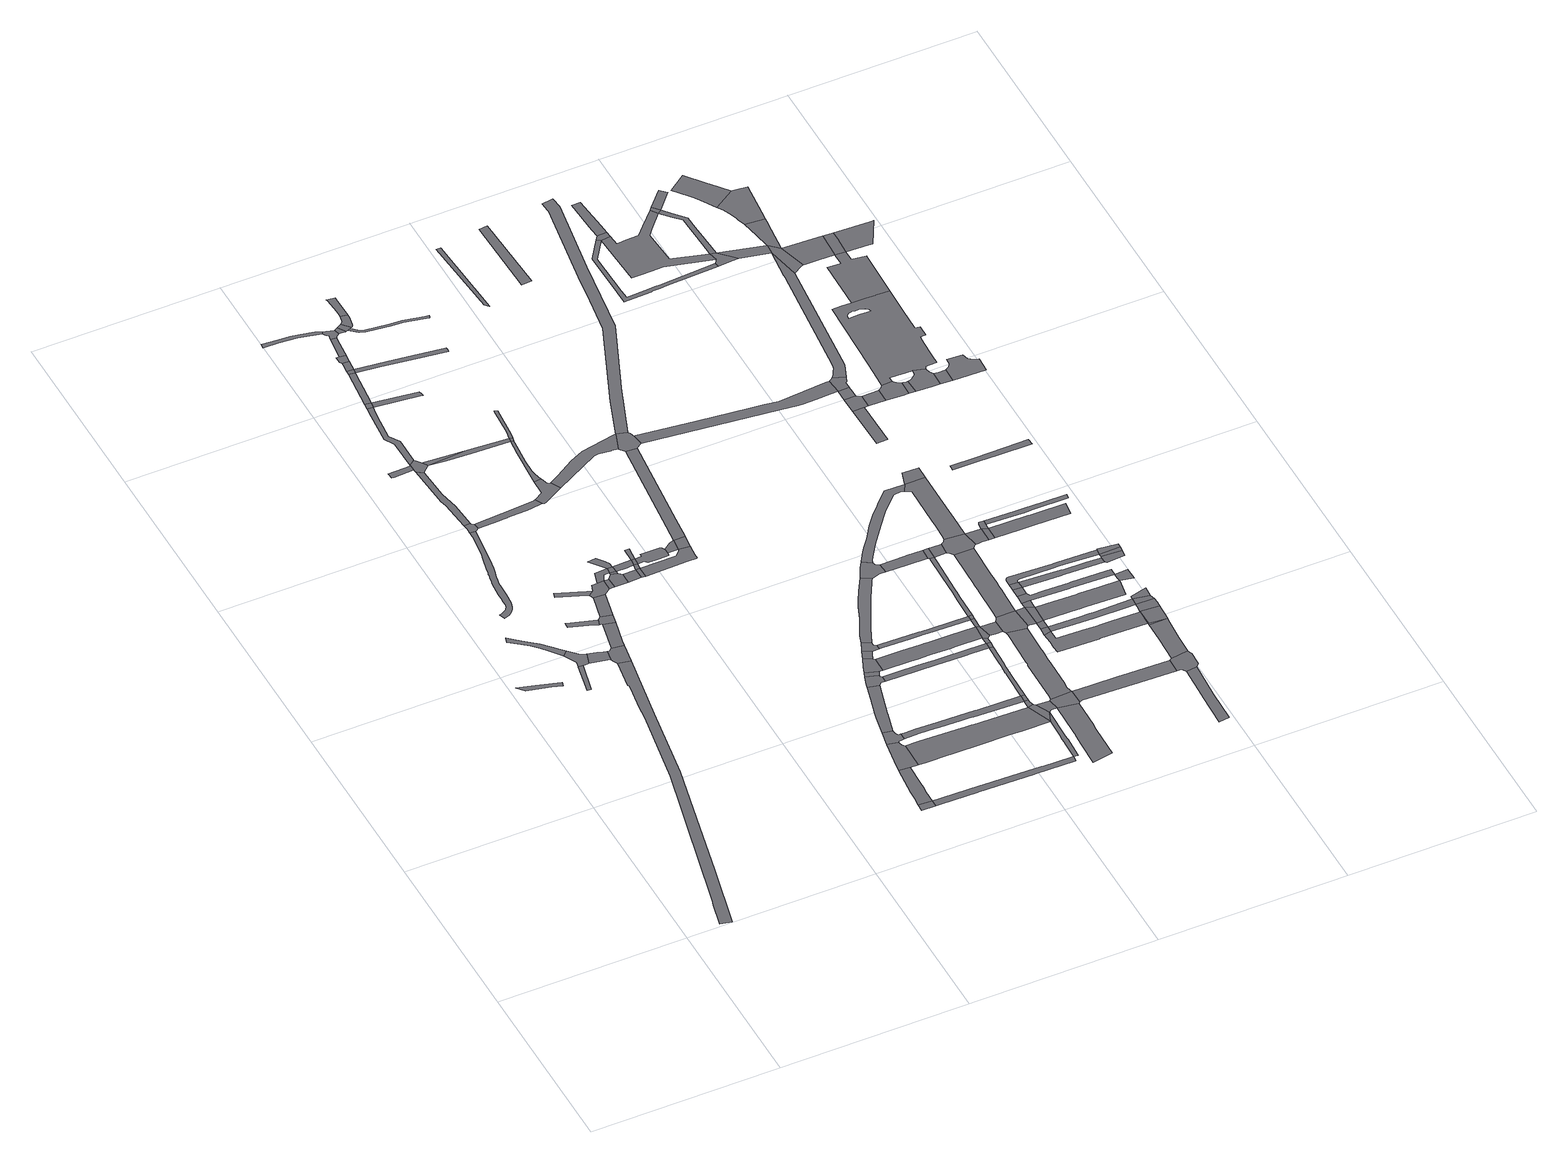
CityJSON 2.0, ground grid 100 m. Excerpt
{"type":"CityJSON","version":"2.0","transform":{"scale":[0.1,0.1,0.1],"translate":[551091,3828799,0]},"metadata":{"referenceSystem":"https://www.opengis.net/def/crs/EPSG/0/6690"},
"CityObjects":{
"road1":{"type":"Road","attributes":{"RoadStructureAttribute.sectionType":"1"},"geometry":[{"type":"MultiSurface","lod":"1","boundaries":[[[0,1,2,3,4,5,6,7,8,9,10,11,12,13,14,15,16,17,18,19,20]]]}]},
"road2":{"type":"Road","attributes":{"RoadStructureAttribute.sectionType":"1"},"geometry":[{"type":"MultiSurface","lod":"1","boundaries":[[[21,22,23,24,25,26,27]]]}]},
"road3":{"type":"Road","attributes":{"RoadStructureAttribute.sectionType":"1"},"geometry":[{"type":"MultiSurface","lod":"1","boundaries":[[[28,29,30,31,32,33,34,35,36,37,38,39,40,41,42,43]]]}]},
"road4":{"type":"Road","geometry":[{"type":"MultiSurface","lod":"1","boundaries":[[[44,45,46,47,48,49,50]]]}]},
"road5":{"type":"Road","geometry":[{"type":"MultiSurface","lod":"1","boundaries":[[[51,52,53,43,42,54,55,56,57,58,44,50,59,60,61]]]}]},
"road6":{"type":"Road","attributes":{"RoadStructureAttribute.sectionType":"1"},"geometry":[{"type":"MultiSurface","lod":"1","boundaries":[[[62,63,61,60,64,65]]]}]},
"road7":{"type":"Road","attributes":{"function":"3","RoadStructureAttribute.sectionType":"1"},"geometry":[{"type":"MultiSurface","lod":"1","boundaries":[[[66,67,68,69,70,71,72,73,74,75,76,77,78,79,80,81,82,83,84,85,86,87,88,89,90,91,92,93,94,95,96,97,98,99,100,101,102,103,104,105,106,107,108,109,110,111,112,113,114,115,116,117,118,119,120,121]]]}]},
"road8":{"type":"Road","geometry":[{"type":"MultiSurface","lod":"1","boundaries":[[[122,123,65,64,124,125,0,20,126]]]}]},
"road9":{"type":"Road","geometry":[{"type":"MultiSurface","lod":"1","boundaries":[[[127,128,129,130,131,132,133]]]}]},
"road10":{"type":"Road","attributes":{"RoadStructureAttribute.sectionType":"1"},"geometry":[{"type":"MultiSurface","lod":"1","boundaries":[[[134,135,122,126,136,137]]]}]},
"road11":{"type":"Road","geometry":[{"type":"MultiSurface","lod":"1","boundaries":[[[138,139,140,141,142,143,144,145,146,147,148,66,121,149,150,151,152]]]}]},
"road12":{"type":"Road","attributes":{"RoadStructureAttribute.sectionType":"1"},"geometry":[{"type":"MultiSurface","lod":"1","boundaries":[[[153,154,155,156,157]]]}]},
"road13":{"type":"Road","geometry":[{"type":"MultiSurface","lod":"1","boundaries":[[[158,159,133,132,160,161,134,137,162]]]}]},
"road14":{"type":"Road","attributes":{"RoadStructureAttribute.sectionType":"1"},"geometry":[{"type":"MultiSurface","lod":"1","boundaries":[[[163,164,165,166,143,142,167,168,169]]]}]},
"road15":{"type":"Road","geometry":[{"type":"MultiSurface","lod":"1","boundaries":[[[170,171,172,173,174,175,176,177,178]]]}]},
"road16":{"type":"Road","attributes":{"RoadStructureAttribute.sectionType":"1"},"geometry":[{"type":"MultiSurface","lod":"1","boundaries":[[[179,180,158,162,181]]]}]},
"road17":{"type":"Road","geometry":[{"type":"MultiSurface","lod":"1","boundaries":[[[182,183,184,185,157,156,163,169,186,187,188,189]]]}]},
"road18":{"type":"Road","attributes":{"RoadStructureAttribute.sectionType":"1"},"geometry":[{"type":"MultiSurface","lod":"1","boundaries":[[[190,191,192,193,185,184,194,195,196,197,198]]]}]},
"road19":{"type":"Road","geometry":[{"type":"MultiSurface","lod":"1","boundaries":[[[199,200,201,202,178,177,203,179,181,204]]]}]},
"road20":{"type":"Road","attributes":{"function":"3","RoadStructureAttribute.sectionType":"1"},"geometry":[{"type":"MultiSurface","lod":"1","boundaries":[[[205,206,207,208,209,152,151,210,211,212,213,214,215,216,217,218,219]]]}]},
"road21":{"type":"Road","attributes":{"RoadStructureAttribute.sectionType":"1"},"geometry":[{"type":"MultiSurface","lod":"1","boundaries":[[[220,199,204,221]]]}]},
"road22":{"type":"Road","geometry":[{"type":"MultiSurface","lod":"1","boundaries":[[[222,190,198,223]]]}]},
"road23":{"type":"Road","attributes":{"RoadStructureAttribute.sectionType":"1"},"geometry":[{"type":"MultiSurface","lod":"1","boundaries":[[[224,225,200,199,226,227]]]}]},
"road24":{"type":"Road","attributes":{"RoadStructureAttribute.sectionType":"1"},"geometry":[{"type":"MultiSurface","lod":"1","boundaries":[[[189,188,228]]]}]},
"road25":{"type":"Road","attributes":{"RoadStructureAttribute.sectionType":"1"},"geometry":[{"type":"MultiSurface","lod":"1","boundaries":[[[229,230,231,232,233,234,235,236,237,238]]]}]},
"road26":{"type":"Road","geometry":[{"type":"MultiSurface","lod":"1","boundaries":[[[239,220,221,240,241,242]]]}]},
"road27":{"type":"Road","attributes":{"RoadStructureAttribute.sectionType":"1"},"geometry":[{"type":"MultiSurface","lod":"1","boundaries":[[[243,222,223,244,245,246]]]}]},
"road28":{"type":"Road","geometry":[{"type":"MultiSurface","lod":"1","boundaries":[[[247,248,249,250,224,251]]]}]},
"road29":{"type":"Road","geometry":[{"type":"MultiSurface","lod":"1","boundaries":[[[252,253,254,255,256]]]}]},
"road30":{"type":"Road","attributes":{"RoadStructureAttribute.sectionType":"1"},"geometry":[{"type":"MultiSurface","lod":"1","boundaries":[[[227,239,242,257]]]}]},
"road31":{"type":"Road","geometry":[{"type":"MultiSurface","lod":"1","boundaries":[[[251,224,227,257]]]}]},
"road32":{"type":"Road","geometry":[{"type":"MultiSurface","lod":"1","boundaries":[[[258,243,246,259]]]}]},
"road33":{"type":"Road","attributes":{"RoadStructureAttribute.sectionType":"1"},"geometry":[{"type":"MultiSurface","lod":"1","boundaries":[[[260,261,262,252,256,263,264,265,266]]]}]},
"road34":{"type":"Road","attributes":{"RoadStructureAttribute.sectionType":"1"},"geometry":[{"type":"MultiSurface","lod":"1","boundaries":[[[267,241,240,268]]]}]},
"road35":{"type":"Road","attributes":{"RoadStructureAttribute.sectionType":"1"},"geometry":[{"type":"MultiSurface","lod":"1","boundaries":[[[269,270,258,259,271]]]}]},
"road36":{"type":"Road","geometry":[{"type":"MultiSurface","lod":"1","boundaries":[[[272,273,274,275,223,198]]]}]},
"road37":{"type":"Road","geometry":[{"type":"MultiSurface","lod":"1","boundaries":[[[276,277,269,271,278,279]]]}]},
"road38":{"type":"Road","attributes":{"RoadStructureAttribute.sectionType":"1"},"geometry":[{"type":"MultiSurface","lod":"1","boundaries":[[[228,188,280,281,282,283,284]]]}]},
"road39":{"type":"Road","attributes":{"RoadStructureAttribute.sectionType":"1"},"geometry":[{"type":"MultiSurface","lod":"1","boundaries":[[[251,257,285,286,287]]]}]},
"road40":{"type":"Road","geometry":[{"type":"MultiSurface","lod":"1","boundaries":[[[288,267,268,289]]]}]},
"road41":{"type":"Road","attributes":{"RoadStructureAttribute.sectionType":"1"},"geometry":[{"type":"MultiSurface","lod":"1","boundaries":[[[290,291,279,278,292,293,294]]]}]},
"road42":{"type":"Road","attributes":{"RoadStructureAttribute.sectionType":"1"},"geometry":[{"type":"MultiSurface","lod":"1","boundaries":[[[286,267,288,295]]]}]},
"road43":{"type":"Road","geometry":[{"type":"MultiSurface","lod":"1","boundaries":[[[296,287,286,295]]]}]},
"road44":{"type":"Road","geometry":[{"type":"MultiSurface","lod":"1","boundaries":[[[297,298,299,260,266,300,301,302,303,304,305,306]]]}]},
"road45":{"type":"Road","geometry":[{"type":"MultiSurface","lod":"1","boundaries":[[[307,238,237,308,309,310,311,312,290,294,313,314,315,316,317]]]}]},
"road46":{"type":"Road","geometry":[{"type":"MultiSurface","lod":"1","boundaries":[[[318,319,287,296]]]}]},
"road47":{"type":"Road","geometry":[{"type":"MultiSurface","lod":"1","boundaries":[[[320,321,322,323,324,325,205,219,326,327,328,329,330,331]]]}]},
"road48":{"type":"Road","attributes":{"RoadStructureAttribute.sectionType":"1"},"geometry":[{"type":"MultiSurface","lod":"1","boundaries":[[[332,317,316,333,334,335]]]}]},
"road49":{"type":"Road","geometry":[{"type":"MultiSurface","lod":"1","boundaries":[[[336,297,306,337,338,339,340,341,342,343,344,345,346]]]}]},
"road50":{"type":"Road","attributes":{"RoadStructureAttribute.sectionType":"1"},"geometry":[{"type":"MultiSurface","lod":"1","boundaries":[[[347,348,349,350,351,296,295,352,353,354,355,356,357]]]}]},
"road51":{"type":"Road","attributes":{"RoadStructureAttribute.sectionType":"1"},"geometry":[{"type":"MultiSurface","lod":"1","boundaries":[[[283,358,359,322,321,360,361,362,363,364,365]]]}]},
"road52":{"type":"Road","attributes":{"RoadStructureAttribute.sectionType":"1"},"geometry":[{"type":"MultiSurface","lod":"1","boundaries":[[[366,367,332,335,368,369,370,371]]]}]},
"road53":{"type":"Road","attributes":{"RoadStructureAttribute.sectionType":"1"},"geometry":[{"type":"MultiSurface","lod":"1","boundaries":[[[372,373,374,288,289,375,376,377,378,379]]]}]},
"road54":{"type":"Road","geometry":[{"type":"MultiSurface","lod":"1","boundaries":[[[380,381,366,371,382,383,384,385,386,387]]]}]},
"road55":{"type":"Road","attributes":{"RoadStructureAttribute.sectionType":"1"},"geometry":[{"type":"MultiSurface","lod":"1","boundaries":[[[388,389,390,391,392,393,394,395,259,246]]]}]},
"road56":{"type":"Road","geometry":[{"type":"MultiSurface","lod":"1","boundaries":[[[284,283,365,396]]]}]},
"road57":{"type":"Road","attributes":{"RoadStructureAttribute.sectionType":"1"},"geometry":[{"type":"MultiSurface","lod":"1","boundaries":[[[397,398,399,400,401,336,346,402,403,404,405]]]}]},
"road58":{"type":"Road","attributes":{"RoadStructureAttribute.sectionType":"1"},"geometry":[{"type":"MultiSurface","lod":"1","boundaries":[[[406,407,408,409,380,387,410,411,412]]]}]},
"road59":{"type":"Road","geometry":[{"type":"MultiSurface","lod":"1","boundaries":[[[413,414,415,416,417,418,284,396]]]}]},
"road60":{"type":"Road","attributes":{"RoadStructureAttribute.sectionType":"1"},"geometry":[{"type":"MultiSurface","lod":"1","boundaries":[[[419,420,421,422,357,356]]]}]},
"road61":{"type":"Road","attributes":{"RoadStructureAttribute.sectionType":"1"},"geometry":[{"type":"MultiSurface","lod":"1","boundaries":[[[420,372,379,423]]]}]},
"road62":{"type":"Road","geometry":[{"type":"MultiSurface","lod":"1","boundaries":[[[424,425,426,427,428,429,430,256,255,431,432,433,434,435,436,437,438,439]]]}]},
"road63":{"type":"Road","attributes":{"RoadStructureAttribute.sectionType":"1"},"geometry":[{"type":"MultiSurface","lod":"1","boundaries":[[[440,441,442,443,444,445,446,447,448,449,450,451,452,370,369]]]}]},
"road64":{"type":"Road","geometry":[{"type":"MultiSurface","lod":"1","boundaries":[[[453,454,397,405,455,456,457,458,459]]]}]},
"road65":{"type":"Road","attributes":{"RoadStructureAttribute.sectionType":"1"},"geometry":[{"type":"MultiSurface","lod":"1","boundaries":[[[460,453,459,461]]]}]},
"road66":{"type":"Road","attributes":{"function":"3","RoadStructureAttribute.sectionType":"1"},"geometry":[{"type":"MultiSurface","lod":"1","boundaries":[[[462,463,464,465,466,467,331,330,468,469,470,471,472]]]}]},
"road67":{"type":"Road","geometry":[{"type":"MultiSurface","lod":"1","boundaries":[[[473,474,460,461,475,476,477]]]}]},
"road68":{"type":"Road","attributes":{"RoadStructureAttribute.sectionType":"1"},"geometry":[{"type":"MultiSurface","lod":"1","boundaries":[[[478,473,477,479,480,481]]]}]},
"road69":{"type":"Road","attributes":{"RoadStructureAttribute.sectionType":"1"},"geometry":[{"type":"MultiSurface","lod":"1","boundaries":[[[482,483,484,485,486,487,488,301,300,489,490,491,492,493,494,495,496,497]]]}]},
"road70":{"type":"Road","attributes":{"RoadStructureAttribute.sectionType":"1"},"geometry":[{"type":"MultiSurface","lod":"1","boundaries":[[[498,499,420,423,500,501]]]}]},
"road71":{"type":"Road","geometry":[{"type":"MultiSurface","lod":"1","boundaries":[[[502,503,504,505,506,507,508,342,341,509,510,511,512,513,514,515,516]]]}]},
"road72":{"type":"Road","geometry":[{"type":"MultiSurface","lod":"1","boundaries":[[[517,518,478,481,519,520,521,522,523,524]]]}]},
"road73":{"type":"Road","geometry":[{"type":"MultiSurface","lod":"1","boundaries":[[[462,472,525,498,501,526,527,528,529,530,531,532]]]}]},
"road74":{"type":"Road","geometry":[{"type":"MultiSurface","lod":"1","boundaries":[[[533,534,535,536,537,538,539,457,456,540,541,542,543,544,545,546,547,548]]]}]},
"road75":{"type":"Road","attributes":{"RoadStructureAttribute.sectionType":"1"},"geometry":[{"type":"MultiSurface","lod":"1","boundaries":[[[549,550,551,552,553,554,555,517,524,556,557,558,559,560,561,562]]]}]},
"road76":{"type":"Road","attributes":{"RoadStructureAttribute.sectionType":"1"},"geometry":[{"type":"MultiSurface","lod":"1","boundaries":[[[563,564,565,566,567,568,476,475,569,570,571,572,573,574,575,576]]]}]},
"road77":{"type":"Road","geometry":[{"type":"MultiSurface","lod":"1","boundaries":[[[577,578,579,580,581,520,519,582,583,584,585,586,587,588]]]}]},
"road78":{"type":"Road","geometry":[{"type":"MultiSurface","lod":"1","boundaries":[[[589,590,591,592,593,594,496,595,596,597,598,439,599]]]}]},
"road79":{"type":"Road","geometry":[{"type":"MultiSurface","lod":"1","boundaries":[[[600,497,496,594,601]]]}]},
"road80":{"type":"Road","attributes":{"RoadStructureAttribute.sectionType":"1"},"geometry":[{"type":"MultiSurface","lod":"1","boundaries":[[[515,497,600,602,603,604]]]}]},
"road81":{"type":"Road","geometry":[{"type":"MultiSurface","lod":"1","boundaries":[[[516,515,604,605]]]}]},
"road82":{"type":"Road","attributes":{"RoadStructureAttribute.sectionType":"1"},"geometry":[{"type":"MultiSurface","lod":"1","boundaries":[[[606,607,608,609]]]}]},
"road83":{"type":"Road","attributes":{"RoadStructureAttribute.sectionType":"1"},"geometry":[{"type":"MultiSurface","lod":"1","boundaries":[[[610,601,594,611,612,613,614,615]]]}]},
"road84":{"type":"Road","attributes":{"RoadStructureAttribute.sectionType":"1"},"geometry":[{"type":"MultiSurface","lod":"1","boundaries":[[[614,616,617,618,619,620,621,622,623,624,625,626]]]}]},
"road85":{"type":"Road","attributes":{"RoadStructureAttribute.sectionType":"1"},"geometry":[{"type":"MultiSurface","lod":"1","boundaries":[[[547,627,628,629,630,631,632,516,605,633,634,635,636,637,638,639]]]}]},
"road86":{"type":"Road","geometry":[{"type":"MultiSurface","lod":"1","boundaries":[[[640,641,642,549,562,643,644,645,646,647,648,649,650]]]}]},
"road87":{"type":"Road","geometry":[{"type":"MultiSurface","lod":"1","boundaries":[[[651,652,615,614,626,653]]]}]},
"road88":{"type":"Road","geometry":[{"type":"MultiSurface","lod":"1","boundaries":[[[548,547,639,654]]]}]},
"road89":{"type":"Road","attributes":{"RoadStructureAttribute.sectionType":"1"},"geometry":[{"type":"MultiSurface","lod":"1","boundaries":[[[575,548,654,655]]]}]},
"road90":{"type":"Road","geometry":[{"type":"MultiSurface","lod":"1","boundaries":[[[576,575,655,656,657]]]}]},
"road91":{"type":"Road","attributes":{"RoadStructureAttribute.sectionType":"1"},"geometry":[{"type":"MultiSurface","lod":"1","boundaries":[[[587,576,657,658]]]}]},
"road92":{"type":"Road","geometry":[{"type":"MultiSurface","lod":"1","boundaries":[[[588,587,658,659]]]}]},
"road93":{"type":"Road","attributes":{"RoadStructureAttribute.sectionType":"1"},"geometry":[{"type":"MultiSurface","lod":"1","boundaries":[[[660,657,656,661,662,663]]]}]},
"road94":{"type":"Road","attributes":{"RoadStructureAttribute.sectionType":"1"},"geometry":[{"type":"MultiSurface","lod":"1","boundaries":[[[664,665,666,667,668,669,670,671,652,651,672,673,674,675,676,677,678,679]]]}]},
"road95":{"type":"Road","attributes":{"RoadStructureAttribute.sectionType":"1"},"geometry":[{"type":"MultiSurface","lod":"1","boundaries":[[[680,681,682,647,646,683,684,685,686]]]}]},
"road96":{"type":"Road","attributes":{"RoadStructureAttribute.sectionType":"1"},"geometry":[{"type":"MultiSurface","lod":"1","boundaries":[[[687,688,689,690,691,692,693,694,695,696,697,698,699,462,532]]]}]},
"road97":{"type":"Road","attributes":{"RoadStructureAttribute.sectionType":"1"},"geometry":[{"type":"MultiSurface","lod":"1","boundaries":[[[700,701,702,703,704,588,659,705,706,707,708,709]]]}]},
"road98":{"type":"Road","attributes":{"RoadStructureAttribute.sectionType":"1"},"geometry":[{"type":"MultiSurface","lod":"1","boundaries":[[[710,711,712,713,714]]]}]},
"road99":{"type":"Road","geometry":[{"type":"MultiSurface","lod":"1","boundaries":[[[715,716,663,662,717,664,679,718,719]]]}]},
"road100":{"type":"Road","attributes":{"RoadStructureAttribute.sectionType":"1"},"geometry":[{"type":"MultiSurface","lod":"1","boundaries":[[[720,721,722,723,724,725,726,727,728,640,650,729,730,731,732,733,734,735,736,737,738,739,740]]]}]},
"road101":{"type":"Road","attributes":{"function":"3","RoadStructureAttribute.sectionType":"1"},"geometry":[{"type":"MultiSurface","lod":"1","boundaries":[[[741,742,743,744,745,746,529,528,747,748,749,750,751,752,753,754,755]]]}]},
"road102":{"type":"Road","geometry":[{"type":"MultiSurface","lod":"1","boundaries":[[[756,686,685,700,709,757]]]}]},
"road103":{"type":"Road","attributes":{"RoadStructureAttribute.sectionType":"1"},"geometry":[{"type":"MultiSurface","lod":"1","boundaries":[[[758,719,718,759]]]}]},
"road104":{"type":"Road","attributes":{"RoadStructureAttribute.sectionType":"1"},"geometry":[{"type":"MultiSurface","lod":"1","boundaries":[[[757,709,760,761]]]}]},
"road105":{"type":"Road","geometry":[{"type":"MultiSurface","lod":"1","boundaries":[[[762,763,764,765]]]}]},
"road106":{"type":"Road","attributes":{"RoadStructureAttribute.sectionType":"1"},"geometry":[{"type":"MultiSurface","lod":"1","boundaries":[[[766,767,768,769,770,771,772,773,774,775,776,777,778,779,780,781,715,719]]]}]},
"road107":{"type":"Road","attributes":{"RoadStructureAttribute.sectionType":"1"},"geometry":[{"type":"MultiSurface","lod":"1","boundaries":[[[782,759,762,765]]]}]},
"road108":{"type":"Road","attributes":{"RoadStructureAttribute.sectionType":"1"},"geometry":[{"type":"MultiSurface","lod":"1","boundaries":[[[783,784,785,651,653,786,787,788,789,790,791]]]}]},
"road109":{"type":"Road","geometry":[{"type":"MultiSurface","lod":"1","boundaries":[[[758,759,782,792]]]}]},
"road110":{"type":"Road","geometry":[{"type":"MultiSurface","lod":"1","boundaries":[[[793,758,792,794]]]}]},
"road111":{"type":"Road","attributes":{"RoadStructureAttribute.sectionType":"1"},"geometry":[{"type":"MultiSurface","lod":"1","boundaries":[[[795,796,797,798,799]]]}]},
"road112":{"type":"Road","geometry":[{"type":"MultiSurface","lod":"1","boundaries":[[[800,801,802,803,761,760,804,805,773,772,806,807,808]]]}]},
"road113":{"type":"Road","geometry":[{"type":"MultiSurface","lod":"1","boundaries":[[[809,795,799,810]]]}]},
"road114":{"type":"Road","attributes":{"RoadStructureAttribute.sectionType":"1"},"geometry":[{"type":"MultiSurface","lod":"1","boundaries":[[[740,739,811,812,813,814,815,816,800,808,817,818,819,820]]]}]},
"road115":{"type":"Road","attributes":{"RoadStructureAttribute.sectionType":"1"},"geometry":[{"type":"MultiSurface","lod":"1","boundaries":[[[821,822,823,824,825,826,764,763,827,828,829,830,831,832,833]]]}]},
"road116":{"type":"Road","attributes":{"RoadStructureAttribute.sectionType":"1"},"geometry":[{"type":"MultiSurface","lod":"1","boundaries":[[[808,807,834,835,836,837]]]}]},
"road117":{"type":"Road","geometry":[{"type":"MultiSurface","lod":"1","boundaries":[[[838,839,840,765,764,841,842,843,844,845]]]}]},
"road118":{"type":"Road","geometry":[{"type":"MultiSurface","lod":"1","boundaries":[[[837,836,846,847]]]}]},
"road119":{"type":"Road","geometry":[{"type":"MultiSurface","lod":"1","boundaries":[[[848,849,820,819,850,851]]]}]},
"road120":{"type":"Road","attributes":{"RoadStructureAttribute.sectionType":"1"},"geometry":[{"type":"MultiSurface","lod":"1","boundaries":[[[852,853,854,855,856,857,858,859]]]}]},
"road121":{"type":"Road","attributes":{"RoadStructureAttribute.sectionType":"1"},"geometry":[{"type":"MultiSurface","lod":"1","boundaries":[[[860,861,862,863,792,782,864,865,866,867,868]]]}]},
"road122":{"type":"Road","geometry":[{"type":"MultiSurface","lod":"1","boundaries":[[[869,870,837,847,871,872]]]}]},
"road123":{"type":"Road","attributes":{"RoadStructureAttribute.sectionType":"1"},"geometry":[{"type":"MultiSurface","lod":"1","boundaries":[[[796,873,793,794,874,875,876,877,878,879,880,881,882,883,797]]]}]},
"road124":{"type":"Road","geometry":[{"type":"MultiSurface","lod":"1","boundaries":[[[884,885,886,887,888]]]}]},
"road125":{"type":"Road","attributes":{"RoadStructureAttribute.sectionType":"1"},"geometry":[{"type":"MultiSurface","lod":"1","boundaries":[[[889,890,891,892,893,894,895,896,809,810,897,898,899,900,901,902,903,904,905,906,907]]]}]},
"road126":{"type":"Road","geometry":[{"type":"MultiSurface","lod":"1","boundaries":[[[908,909,910,810,799,911,912,913,914,915]]]}]},
"road127":{"type":"Road","geometry":[{"type":"MultiSurface","lod":"1","boundaries":[[[916,917,918,791,790,919,920,855,854,921,922]]]}]},
"road128":{"type":"Road","attributes":{"RoadStructureAttribute.sectionType":"1"},"geometry":[{"type":"MultiSurface","lod":"1","boundaries":[[[923,924,925,926,885,884]]]}]},
"road129":{"type":"Road","attributes":{"function":"3","RoadStructureAttribute.sectionType":"1"},"geometry":[{"type":"MultiSurface","lod":"1","boundaries":[[[927,928,929,930]]]}]},
"road130":{"type":"Road","attributes":{"RoadStructureAttribute.sectionType":"1"},"geometry":[{"type":"MultiSurface","lod":"1","boundaries":[[[886,931,932,933,934,935,936,937,938,939,940,941,942,943,944,945,946,887]]]}]},
"road131":{"type":"Road","attributes":{"RoadStructureAttribute.sectionType":"1"},"geometry":[{"type":"MultiSurface","lod":"1","boundaries":[[[947,948,949,918,917,950,951,952,953]]]}]},
"road132":{"type":"Road","attributes":{"RoadStructureAttribute.sectionType":"1"},"geometry":[{"type":"MultiSurface","lod":"1","boundaries":[[[833,832,954]]]}]},
"road133":{"type":"Road","geometry":[{"type":"MultiSurface","lod":"1","boundaries":[[[955,956,928,927,957,958]]]}]},
"road134":{"type":"Road","attributes":{"function":"3","RoadStructureAttribute.sectionType":"1"},"geometry":[{"type":"MultiSurface","lod":"1","boundaries":[[[959,960,754,956,955]]]}]},
"road135":{"type":"Road","geometry":[{"type":"MultiSurface","lod":"1","boundaries":[[[961,947,953]]]}]},
"road136":{"type":"Road","geometry":[{"type":"MultiSurface","lod":"1","boundaries":[[[962,833,954,961,953,963,964,965]]]}]},
"road137":{"type":"Road","geometry":[{"type":"MultiSurface","lod":"1","boundaries":[[[966,967,968,969,755,754,960,970,971,972]]]}]},
"road138":{"type":"Road","geometry":[{"type":"MultiSurface","lod":"1","boundaries":[[[973,974,975,976,977,888,887,978,979,980,981,982,983,984,985,986,987,988]]]}]},
"road139":{"type":"Road","attributes":{"RoadStructureAttribute.sectionType":"1"},"geometry":[{"type":"MultiSurface","lod":"1","boundaries":[[[989,990,991,992,847,846,993,994,995,996,997]]]}]},
"road140":{"type":"Road","attributes":{"RoadStructureAttribute.sectionType":"1"},"geometry":[{"type":"MultiSurface","lod":"1","boundaries":[[[998,999,844,1000,962,965]]]}]},
"road141":{"type":"Road","geometry":[{"type":"MultiSurface","lod":"1","boundaries":[[[845,844,999,1001]]]}]},
"road142":{"type":"Road","attributes":{"RoadStructureAttribute.sectionType":"1"},"geometry":[{"type":"MultiSurface","lod":"1","boundaries":[[[1002,958,957,1003,1004]]]}]},
"road143":{"type":"Road","attributes":{"RoadStructureAttribute.sectionType":"1"},"geometry":[{"type":"MultiSurface","lod":"1","boundaries":[[[1005,1006,1007,845,1001]]]}]},
"road144":{"type":"Road","geometry":[{"type":"MultiSurface","lod":"1","boundaries":[[[1008,1009,1010,1011,872,871,1012,1013,1014,1015,1016,1017]]]}]},
"road145":{"type":"Road","attributes":{"RoadStructureAttribute.sectionType":"1"},"geometry":[{"type":"MultiSurface","lod":"1","boundaries":[[[1018,1019,877,1020,868,1021]]]}]},
"road146":{"type":"Road","geometry":[{"type":"MultiSurface","lod":"1","boundaries":[[[1022,915,914,1023,1024,1025]]]}]},
"road147":{"type":"Road","attributes":{"RoadStructureAttribute.sectionType":"1"},"geometry":[{"type":"MultiSurface","lod":"1","boundaries":[[[1026,1027,906,1028,1029,1022,1025]]]}]},
"road148":{"type":"Road","geometry":[{"type":"MultiSurface","lod":"1","boundaries":[[[1030,1031,1032,1033,1002,1004,1034,1035,1036]]]}]},
"road149":{"type":"Road","geometry":[{"type":"MultiSurface","lod":"1","boundaries":[[[1037,907,906,1027,1038]]]}]},
"road150":{"type":"Road","geometry":[{"type":"MultiSurface","lod":"1","boundaries":[[[1039,973,988,1040]]]}]},
"road151":{"type":"Road","attributes":{"RoadStructureAttribute.sectionType":"1"},"geometry":[{"type":"MultiSurface","lod":"1","boundaries":[[[1041,1042,1043,1044,1045,1040,988,1046,1047,1048,1049,1050,1051,983,1052]]]}]},
"road152":{"type":"Road","attributes":{"RoadStructureAttribute.sectionType":"1"},"geometry":[{"type":"MultiSurface","lod":"1","boundaries":[[[1053,1054,1055,1056,1057,1058,1059,1060]]]}]},
"road153":{"type":"Road","geometry":[{"type":"MultiSurface","lod":"1","boundaries":[[[983,982,1061,939,938,1062,1063,1052]]]}]},
"road154":{"type":"Road","attributes":{"RoadStructureAttribute.sectionType":"1"},"geometry":[{"type":"MultiSurface","lod":"1","boundaries":[[[1064,1065,1066,1067,1068,1069,1070,1071,966,972,1072,1073]]]}]},
"road155":{"type":"Road","attributes":{"RoadStructureAttribute.sectionType":"1"},"geometry":[{"type":"MultiSurface","lod":"1","boundaries":[[[1074,1075,1036,1035,1076,1077]]]}]},
"road156":{"type":"Road","attributes":{"RoadStructureAttribute.sectionType":"1"},"geometry":[{"type":"MultiSurface","lod":"1","boundaries":[[[1078,1039,1040,1079]]]}]},
"road157":{"type":"Road","attributes":{"RoadStructureAttribute.sectionType":"1"},"geometry":[{"type":"MultiSurface","lod":"1","boundaries":[[[1052,1063,1064,1080]]]}]},
"road158":{"type":"Road","geometry":[{"type":"MultiSurface","lod":"1","boundaries":[[[1081,1082,1083,1084,1085,1077,1076,1086,1087,1088,1089,1090,1091]]]}]},
"road159":{"type":"Road","geometry":[{"type":"MultiSurface","lod":"1","boundaries":[[[1092,1093,1094,1095,1096,1097,1032,1031,1098,1099,1100,1101,1081,1091,1102,1103,1104,1105,1106,1107,1108,1109,1110,1111,1112,1113,1114],[1115,1116,1117,1118,1119,1120,1121,1122,1123,1124,1125,1126,1127]]]}]},
"road160":{"type":"Road","attributes":{"RoadStructureAttribute.sectionType":"1"},"geometry":[{"type":"MultiSurface","lod":"1","boundaries":[[[1128,1088,1087,1129,1130]]]}]},
"road161":{"type":"Road","geometry":[{"type":"MultiSurface","lod":"1","boundaries":[[[1080,1064,1073,1131,1132,1133]]]}]},
"road162":{"type":"Road","attributes":{"RoadStructureAttribute.sectionType":"1"},"geometry":[{"type":"MultiSurface","lod":"1","boundaries":[[[1134,1135,1136,1137,1138,1139,1140,1141,1142]]]}]},
"road163":{"type":"Road","attributes":{"RoadStructureAttribute.sectionType":"1"},"geometry":[{"type":"MultiSurface","lod":"1","boundaries":[[[1143,1144,1145,1080,1133,1146,1147,1148,1149]]]}]},
"road164":{"type":"Road","geometry":[{"type":"MultiSurface","lod":"1","boundaries":[[[1142,1141,1150,1151,1152,1153,1143,1149,1154,1155,1156]]]}]},
"road165":{"type":"Road","geometry":[{"type":"MultiSurface","lod":"1","boundaries":[[[1157,1158,1159,1160,1130,1129,1161,1162,1163,1164,1165,1166]]]}]},
"road166":{"type":"Road","attributes":{"RoadStructureAttribute.sectionType":"1"},"geometry":[{"type":"MultiSurface","lod":"1","boundaries":[[[1133,1132,1167,1168,1169,1170,1171,1172,1173,1174]]]}]},
"road167":{"type":"Road","geometry":[{"type":"MultiSurface","lod":"1","boundaries":[[[1169,1175,1176,1092,1114,1113,1112,1111,1177,1178,1179,1180]]]}]},
"road168":{"type":"Road","geometry":[{"type":"MultiSurface","lod":"1","boundaries":[[[1174,1173,1172,1171,1170,1169,1180,1181,1182,1183,1184]]]}]},
"road169":{"type":"Road","attributes":{"RoadStructureAttribute.sectionType":"1"},"geometry":[{"type":"MultiSurface","lod":"1","boundaries":[[[1185,1186,1184,1183,1182,1181,1180,1187,1188,1189]]]}]}
},
"vertices":[
[543,1842,0],[520,1686,0],[525,1684,0],[517,1630,0],[500,1525,0],[495,1453,0],[423,1038,0],[368,803,0],[336,668,0],[293,485,0],[220,167,0],[220,166,0],[219,164,0],[213,150,0],[183,17,0],[241,4,0],[325,361,0],[392,658,0],[479,1042,0],[544,1453,0],[608,1831,0],
[191,1835,0],[244,1818,0],[247,1830,0],[251,1843,0],[128,1879,0],[35,1906,0],[68,1866,0],
[341,2049,0],[311,2086,0],[273,2128,0],[223,2165,0],[182,2202,0],[154,2229,0],[145,2237,0],[135,2205,0],[150,2194,0],[190,2162,0],[226,2133,0],[261,2096,0],[294,2058,0],[317,2029,0],[337,2001,0],[363,2027,0],
[366,1904,0],[356,1859,0],[332,1741,0],[342,1739,0],[352,1737,0],[390,1899,0],[390,1902,0],
[412,1977,0],[398,1991,0],[376,2014,0],[339,1998,0],[345,1987,0],[357,1966,0],[372,1937,0],[368,1917,0],[401,1903,0],[420,1905,0],[440,1968,0],
[520,1943,0],[490,1953,0],[525,1881,0],[536,1940,0],
[313,2960,0],[312,2944,0],[311,2918,0],[307,2888,0],[304,2858,0],[299,2827,0],[296,2799,0],[294,2790,0],[293,2786,0],[285,2755,0],[274,2706,0],[270,2688,0],[268,2674,0],[266,2666,0],[265,2658,0],[261,2644,0],[261,2641,0],[258,2621,0],[255,2607,0],[251,2585,0],[249,2572,0],[248,2548,0],[247,2531,0],[246,2510,0],[246,2488,0],[244,2469,0],[244,2444,0],[244,2435,0],[241,2425,0],[239,2422,0],[235,2416,0],[231,2409,0],[220,2402,0],[210,2397,0],[201,2394,0],[190,2391,0],[200,2359,0],[227,2367,0],[238,2375,0],[252,2386,0],[261,2400,0],[267,2411,0],[276,2441,0],[280,2504,0],[281,2539,0],[282,2560,0],[282,2586,0],[287,2608,0],[288,2613,0],[292,2633,0],[298,2661,0],[307,2700,0],[311,2724,0],[315,2747,0],[325,2824,0],[342,2959,0],
[563,1950,0],[547,1938,0],[531,1869,0],[535,1859,0],[626,1939,0],
[446,2199,0],[442,2200,0],[441,2185,0],[440,2170,0],[558,2131,0],[583,2121,0],[595,2154,0],
[599,2114,0],[565,1955,0],[632,1973,0],[660,2101,0],
[351,3007,0],[350,3008,0],[347,3010,0],[345,3014,0],[343,3020,0],[311,3017,0],[312,3002,0],[313,2991,0],[313,2985,0],[313,2983,0],[313,2980,0],[350,2963,0],[358,2968,0],[363,2971,0],[357,3005,0],
[147,3497,0],[147,3464,0],[160,3464,0],[266,3468,0],[264,3498,0],
[611,2166,0],[598,2156,0],[591,2120,0],[596,2119,0],[671,2153,0],
[268,3450,0],[285,3213,0],[285,3211,0],[295,3181,0],[334,3159,0],[313,3258,0],[302,3429,0],
[643,2349,0],[634,2353,0],[593,2369,0],[485,2410,0],[480,2396,0],[476,2383,0],[623,2326,0],[629,2324,0],[657,2343,0],
[640,2299,0],[640,2297,0],[702,2297,0],
[317,3499,0],[302,3518,0],[295,3528,0],[264,3502,0],[305,3432,0],[333,3457,0],[342,3466,0],[322,3493,0],
[255,3941,0],[249,3886,0],[234,3717,0],[264,3667,0],[295,3672,0],[259,3729,0],[270,3834,0],[282,3922,0],[284,3938,0],
[735,2382,0],[701,2381,0],[672,2381,0],[667,2368,0],[634,2313,0],[735,2322,0],
[691,3028,0],[689,3027,0],[682,3024,0],[674,3023,0],[509,3013,0],[474,2972,0],[503,2975,0],[519,2976,0],[520,2976,0],[571,2978,0],[572,2978,0],[625,2981,0],[692,2988,0],[700,2989,0],[709,2990,0],
[762,2382,0],[763,2322,0],
[258,3976,0],[290,3972,0],
[790,2453,0],[720,2450,0],[755,2420,0],[783,2421,0],
[542,3478,0],
[267,4527,0],[199,4544,0],[149,4554,0],[77,4558,0],[1,4565,0],[0,4539,0],[79,4536,0],[174,4527,0],[292,4500,0],[298,4515,0],
[785,2408,0],[837,2323,0],[836,2383,0],[818,2401,0],
[280,4194,0],[291,3979,0],[313,4185,0],[314,4190,0],
[812,2481,0],[799,2501,0],[771,2538,0],[724,2533,0],[815,2453,0],
[1391,338,0],[1388,297,0],[1453,293,0],[1461,295,0],[1461,333,0],
[818,2416,0],
[282,4219,0],[319,4216,0],
[1413,591,0],[1397,430,0],[1394,385,0],[1463,398,0],[1465,438,0],[1466,478,0],[1471,585,0],
[905,2384,0],[906,2324,0],
[288,4277,0],[287,4264,0],[324,4275,0],
[530,3911,0],[535,3910,0],[531,3924,0],[528,3938,0],
[279,4322,0],[279,4289,0],[328,4319,0],[294,4322,0],
[432,3454,0],[562,3448,0],[690,3442,0],[765,3440,0],[770,3463,0],
[875,2414,0],[913,2419,0],[915,2454,0],
[927,2384,0],[928,2324,0],
[310,4449,0],[296,4337,0],[329,4335,0],[340,4436,0],[341,4445,0],
[933,2417,0],
[935,2455,0],
[1441,778,0],[1415,620,0],[1414,605,0],[1511,585,0],[1514,731,0],[1507,736,0],[1504,740,0],[1501,746,0],[1499,758,0],[1499,766,0],
[317,4508,0],[305,4484,0],[314,4473,0],[315,4471,0],[315,4470,0],[312,4462,0],[345,4452,0],[351,4459,0],[357,4463,0],[362,4466,0],[356,4497,0],
[941,2527,0],[919,2527,0],
[793,3103,0],[781,3146,0],[743,3141,0],[740,3056,0],[737,3054,0],[695,3031,0],[721,2985,0],[734,2991,0],[735,2992,0],[759,3005,0],[837,3047,0],[809,3099,0],
[374,4507,0],[375,4466,0],[399,4465,0],[401,4465,0],
[1456,858,0],[1501,771,0],[1506,773,0],[1514,773,0],[1527,775,0],[1531,776,0],[1532,813,0],[1518,813,0],[1513,821,0],[1511,833,0],[1508,848,0],
[1082,2464,0],[1075,2468,0],[1027,2468,0],[972,2470,0],[972,2455,0],[968,2420,0],[980,2403,0],[1038,2403,0],[1090,2404,0],[1092,2421,0],[1092,2451,0],
[758,3353,0],[745,3178,0],[775,3165,0],[767,3193,0],[765,3213,0],[766,3285,0],[778,3425,0],[780,3437,0],
[399,4520,0],[388,4514,0],[405,4467,0],[412,4470,0],[428,4476,0],[438,4480,0],
[1150,2422,0],[1150,2414,0],[1120,2387,0],[1151,2327,0],[1201,2327,0],[1202,2328,0],[1204,2354,0],[1210,2415,0],
[421,4571,0],[414,4532,0],[440,4482,0],[442,4485,0],[447,4491,0],[449,4497,0],[459,4548,0],[459,4564,0],
[445,4174,0],[615,4151,0],[776,4128,0],[778,4128,0],[778,4141,0],[778,4155,0],[613,4176,0],[485,4195,0],
[785,3460,0],
[1531,1172,0],[1511,1093,0],[1484,995,0],[1477,963,0],[1463,895,0],[1537,963,0],[1539,971,0],[1566,1069,0],[1590,1156,0],
[414,4704,0],[415,4693,0],[417,4665,0],[421,4609,0],[458,4654,0],[457,4685,0],[457,4696,0],
[790,3483,0],[803,3658,0],[795,3662,0],[788,3665,0],[788,3662,0],[777,3508,0],
[1149,2422,0],[1157,2486,0],[1132,2479,0],[1112,2464,0],
[1217,2486,0],
[2037,316,0],[2033,316,0],[1957,318,0],[1831,322,0],[1726,325,0],[1715,326,0],[1512,331,0],[1484,295,0],[1680,290,0],[1686,290,0],[1829,287,0],[1878,285,0],[1976,283,0],[1981,283,0],[2193,278,0],[2198,310,0],
[454,4431,0],[483,4422,0],[610,4407,0],[671,4401,0],[782,4379,0],[799,4375,0],[801,4382,0],[802,4390,0],[785,4394,0],[674,4416,0],[611,4421,0],[487,4437,0],[462,4444,0],
[1554,1242,0],[1537,1193,0],[1607,1172,0],[1626,1171,0],[1627,1204,0],[1619,1209,0],[1619,1219,0],
[1563,1268,0],[1632,1244,0],
[1234,3266,0],[1222,3264,0],[1163,3253,0],[1039,3230,0],[964,3192,0],[860,3130,0],[1078,3176,0],[1098,3179,0],[1164,3173,0],[1167,3172,0],[1199,3169,0],
[1598,1356,0],[1578,1311,0],[1649,1244,0],[1651,1329,0],[1643,1337,0],
[1618,1404,0],[1646,1344,0],[1650,1359,0],[1663,1385,0],
[1865,719,0],[1862,719,0],[1831,720,0],[1812,721,0],[1684,725,0],[1659,726,0],[1584,729,0],[1548,584,0],[1588,583,0],[1648,582,0],[1705,581,0],[1834,580,0],[1991,578,0],[2061,577,0],[2208,575,0],[2154,710,0],
[1224,3138,0],[1172,2635,0],[1230,2612,0],[1283,3132,0],
[1933,802,0],[1921,802,0],[1837,805,0],[1739,808,0],[1722,808,0],[1611,812,0],[1552,813,0],[1611,777,0],[1695,774,0],[1716,773,0],[1833,769,0],[1872,768,0],[1894,767,0],[2156,757,0],[2158,795,0],
[1640,1458,0],[1625,1419,0],[1700,1385,0],[1700,1412,0],[1692,1415,0],[1690,1417,0],[1687,1425,0],[1687,1440,0],
[1204,3164,0],[1288,3136,0],[1303,3147,0],[1315,3156,0],[1306,3216,0],[1302,3227,0],[1298,3238,0],[1292,3252,0],
[2044,1196,0],[1969,1198,0],[1931,1198,0],[1899,1199,0],[1889,1199,0],[1811,1201,0],[1707,1203,0],[1789,1166,0],[1805,1166,0],[1884,1165,0],[1892,1165,0],[1976,1164,0],[2050,1163,0],[2071,1163,0],[2170,1160,0],[2172,1192,0],
[1835,1864,0],[1789,1783,0],[1759,1727,0],[1740,1690,0],[1708,1610,0],[1664,1520,0],[1659,1508,0],[1705,1480,0],[1729,1533,0],[1811,1699,0],[1819,1716,0],[1868,1807,0],[1876,1822,0],[1886,1834,0],
[2048,1321,0],[1936,1323,0],[1910,1323,0],[1908,1324,0],[1894,1324,0],[1786,1326,0],[1792,1241,0],[1838,1240,0],[1895,1240,0],[1904,1240,0],[2008,1238,0],[2026,1238,0],[2171,1237,0],[2176,1317,0],
[1993,1403,0],[1926,1405,0],[1922,1405,0],[1822,1407,0],[1722,1410,0],[1713,1385,0],[1864,1381,0],[1919,1380,0],[1925,1380,0],[1955,1379,0],[2178,1372,0],[2177,1400,0],
[2226,427,0],[2226,431,0],[2226,441,0],[2227,448,0],[2227,457,0],[2232,635,0],[2204,473,0],[2203,442,0],[2202,421,0],[2202,413,0],[2223,309,0],
[2184,717,0],[2194,710,0],
[2181,727,0],[2179,742,0],[2179,757,0],
[2179,794,0],
[1034,4786,0],[1068,4340,0],[1089,4321,0],[1059,4785,0],
[2242,707,0],[2240,643,0],[2243,644,0],[2250,646,0],[2277,646,0],[2267,706,0],
[2273,467,0],[2272,440,0],[2272,436,0],[2269,367,0],[2264,233,0],[2374,252,0],[2378,436,0],[2379,464,0],[2382,588,0],[2382,614,0],[2385,629,0],
[2166,1050,0],[2166,1022,0],[2164,972,0],[2164,970,0],[2164,962,0],[2163,930,0],[2181,940,0],[2182,970,0],[2182,972,0],[2184,992,0],[2184,1007,0],[2185,1028,0],[2191,1159,0],
[1888,1960,0],[1877,1944,0],[1866,1922,0],[1896,1837,0],[1906,1842,0],[1928,1847,0],[1962,1846,0],[1957,1902,0],[1942,1910,0],[1937,1920,0],[1935,1930,0],
[2389,719,0],[2277,713,0],[2392,637,0],
[2193,1191,0],
[2194,1222,0],
[2211,1235,0],[2196,1310,0],
[2197,1372,0],
[2198,1399,0],
[2244,1307,0],[2242,1234,0],[2279,1233,0],[2278,1306,0],
[2289,1218,0],[2292,1201,0],[2284,993,0],[2284,984,0],[2284,978,0],[2281,971,0],[2281,958,0],[2279,728,0],[2381,754,0],[2383,782,0],[2386,932,0],[2386,972,0],[2388,1012,0],[2388,1034,0],[2388,1041,0],[2392,1199,0],
[2103,1904,0],[2097,1904,0],[1959,1902,0],[2013,1845,0],[2078,1844,0],[2183,1842,0],[2184,1902,0],
[1400,3540,0],[1413,3574,0],[1561,3935,0],[1622,4360,0],[1692,4791,0],[1684,4852,0],[1625,4845,0],[1629,4792,0],[1630,4791,0],[1549,4278,0],[1531,4146,0],[1502,3946,0],[1311,3481,0],
[2191,1837,0],[2191,1820,0],[2185,1617,0],[2184,1579,0],[2182,1525,0],[2202,1537,0],[2203,1576,0],[2203,1590,0],[2212,1814,0],[2213,1835,0],
[1290,4385,0],[1318,4387,0],[1345,4388,0],[1323,4825,0],[1279,4820,0],
[2293,1333,0],[2288,1321,0],[2284,1226,0],[2402,1217,0],[2395,1334,0],
[2203,2352,0],[2135,2281,0],[2129,2274,0],[2102,2246,0],[2087,2231,0],[2032,2166,0],[1981,2090,0],[1949,2049,0],[1926,2020,0],[1940,1945,0],[1954,1967,0],[2001,2038,0],[2080,2141,0],[2144,2219,0],[2145,2220,0],[2216,2290,0],[2231,2307,0],[2268,2310,0],[2283,2308,0],[2288,2306,0],[2309,2348,0],
[2294,3144,0],[2286,3144,0],[2031,3126,0],[1959,3135,0],[1889,3143,0],[1622,3176,0],[2005,3071,0],[2089,3060,0],[2118,3057,0],[2192,3060,0],[2271,3063,0],[2289,3064,0],[2300,3064,0],[2311,3065,0],[2304,3145,0],
[2198,1902,0],[2214,1902,0],
[2445,1337,0],[2449,1212,0],
[2278,1836,0],[2282,1901,0],
[2447,1170,0],[2445,1125,0],[2482,1133,0],[2484,1168,0],
[2399,1444,0],[2400,1493,0],[2401,1523,0],[2402,1548,0],[2403,1587,0],[2403,1607,0],[2408,1809,0],[2306,1808,0],[2306,1786,0],[2301,1583,0],[2300,1582,0],[2300,1563,0],[2300,1554,0],[2299,1545,0],[2299,1529,0],[2295,1376,0],
[2484,1215,0],
[2651,712,0],[2641,712,0],[2497,716,0],[2410,640,0],[2428,639,0],[2645,633,0],[2665,632,0],[2898,623,0],[2901,705,0],
[2488,1315,0],
[2446,1367,0],[2490,1367,0],
[2447,1468,0],[2446,1419,0],[2494,1418,0],[2496,1443,0],[2497,1465,0],
[2312,1926,0],[2305,1918,0],[2300,1911,0],[2292,1906,0],[2293,1826,0],[2298,1821,0],[2418,1822,0],[2428,1827,0],[2415,1917,0],
[2448,1508,0],[2494,1503,0],
[2301,2301,0],[2311,2296,0],[2319,2288,0],[2316,2068,0],[2315,2027,0],[2313,1951,0],[2416,2000,0],[2417,2157,0],[2419,2347,0],[2310,2348,0],
[2773,1069,0],[2718,1070,0],[2697,1071,0],[2617,1074,0],[2483,1080,0],[2483,1085,0],[2447,1068,0],[2448,1028,0],[2449,990,0],[2669,985,0],[2670,985,0],[2921,980,0],[2923,1065,0],
[2445,1830,0],[2463,1830,0],[2499,1829,0],[2500,1913,0],
[2724,1160,0],[2703,1161,0],[2650,1163,0],[2579,1129,0],[2705,1125,0],[2881,1121,0],[2927,1120,0],[2929,1162,0],
[2531,1829,0],[2532,1901,0],
[2335,2423,0],[2314,2360,0],[2420,2423,0],[2345,2423,0],
[2982,405,0],[2983,423,0],[2995,608,0],[2938,600,0],[2932,423,0],[2932,417,0],[2924,220,0],[2979,225,0],
[2827,1305,0],[2718,1308,0],[2706,1308,0],[2553,1313,0],[2672,1212,0],[2676,1212,0],[2703,1211,0],[2914,1205,0],[2931,1302,0],
[2509,1958,0],[2502,1945,0],[2534,1931,0],[2535,1957,0],
[2446,1404,0],[2654,1361,0],[2695,1360,0],[2708,1359,0],[2928,1352,0],[2930,1390,0],[2904,1390,0],[2720,1395,0],[2710,1395,0],[2582,1398,0],[2505,1400,0],
[1812,4534,0],[1759,4530,0],[1744,4509,0],[1764,4495,0],[1815,4499,0],
[2886,1541,0],[2720,1547,0],[2702,1547,0],[2698,1547,0],[2471,1558,0],[2458,1555,0],[2453,1547,0],[2448,1542,0],[2494,1513,0],[2496,1518,0],[2501,1520,0],[2511,1523,0],[2592,1522,0],[2698,1520,0],[2711,1519,0],[2718,1519,0],[2770,1516,0],[2924,1507,0],[2928,1540,0],
[2841,1485,0],[2729,1490,0],[2716,1491,0],[2599,1461,0],[2692,1457,0],[2713,1457,0],[2924,1450,0],[2921,1482,0],
[3009,711,0],[3006,723,0],[2916,712,0],[2922,622,0],[2930,617,0],[3012,626,0],[3016,701,0],
[1807,4588,0],[1791,4775,0],[1745,4772,0],[1756,4580,0],
[2372,2910,0],[2313,2909,0],[2317,2661,0],[2376,2662,0],
[1668,4399,0],[1672,4139,0],[1674,4064,0],[1821,4071,0],[1829,4072,0],[1868,4074,0],[1907,4076,0],[2182,4090,0],[2180,4114,0],[1879,4097,0],[1853,4096,0],[1825,4094,0],[1820,4094,0],[1698,4087,0],[1696,4140,0],[1688,4384,0],
[2921,967,0],[2922,890,0],[2921,852,0],[3010,828,0],[3011,847,0],[3018,959,0],[3019,968,0],
[2924,980,0],
[2371,2999,0],[2312,2998,0],[2394,2909,0],[2396,2984,0],
[2370,3049,0],[2370,3065,0],
[2921,977,0],
[2923,1069,0],[3021,1008,0],[3021,1031,0],[3025,1063,0],
[2326,3159,0],[2318,3153,0],[2317,3152,0],[2311,3148,0],[2370,3107,0],[2377,3105,0],[2389,3135,0],
[2063,4578,0],[1983,4493,0],[1940,4447,0],[1872,4443,0],[1820,4440,0],[1780,4198,0],[1826,4199,0],[1889,4200,0],[1947,4202,0],[2195,4134,0],[2185,4184,0],[1997,4237,0],[1994,4280,0],[1985,4425,0],[2012,4455,0],[2089,4541,0],
[2785,1896,0],[2778,1896,0],[2745,1896,0],[2741,1896,0],[2668,1827,0],[2715,1826,0],[2740,1825,0],[2928,1820,0],[2937,1892,0],
[3025,1092,0],[3025,1121,0],[2925,1094,0],
[3017,1148,0],
[2487,2985,0],[2444,2908,0],[2484,2907,0],
[3018,1183,0],[3019,1203,0],[2932,1182,0],
[2849,1948,0],[2742,1951,0],[2702,1952,0],[2578,1956,0],[2696,1924,0],[2732,1923,0],[2745,1923,0],[2779,1923,0],[2964,1922,0],[2969,1945,0],
[3000,1322,0],[3000,1355,0],[2929,1325,0],[3001,1288,0],
[2926,1490,0],[2932,1440,0],[3029,1448,0],[3034,1483,0],
[3035,1497,0],[3036,1511,0],[2925,1500,0],[2926,1495,0],
[2587,2991,0],[2571,3011,0],[2514,3009,0],[2505,2995,0],[2576,2903,0],[2604,2902,0],[2607,2983,0],
[2933,1547,0],[3036,1533,0],
[2078,4595,0],[2109,4558,0],
[2206,4329,0],[2205,4355,0],[2204,4379,0],[2200,4454,0],[2147,4514,0],[2138,4488,0],[2175,4449,0],[2178,4373,0],[2178,4354,0],[2179,4334,0],[2184,4205,0],[2215,4177,0],
[2920,2367,0],[2698,2366,0],[2560,2366,0],[2560,2338,0],[2701,2335,0],[2793,2333,0],[2975,2332,0],[2974,2368,0],
[2188,4124,0],[2256,4093,0],[2293,4095,0],
[2450,4058,0],[2433,3896,0],[2432,3879,0],[2367,3242,0],[2364,3224,0],[2361,3214,0],[2350,3194,0],[2340,3177,0],[2419,3214,0],[2487,3885,0],
[2633,2979,0],[2615,2982,0],[2641,2900,0],[2636,2979,0],
[2161,4682,0],[2193,4652,0],
[2454,4114,0],
[2692,3036,0],[2688,3013,0],[2687,3007,0],[2662,2985,0],[2654,2983,0],[2728,2897,0],[2767,2895,0],[2770,2975,0],[2757,2993,0],[2753,3014,0],[2752,3020,0],
[2639,3584,0],[2586,3584,0],[2537,3584,0],[2536,3584,0],[2521,3164,0],[2516,3029,0],[2569,3039,0],[2611,3038,0],[2630,3038,0],[2689,3036,0],[2759,3033,0],[2817,3035,0],[2819,3087,0],[2822,3183,0],[2826,3227,0],[2855,3230,0],[2856,3290,0],[2830,3296,0],[2833,3429,0],[2838,3578,0],[2766,3580,0],[2764,3580,0],[2717,3581,0],[2692,3507,0],[2696,3493,0],[2672,3493,0],[2635,3494,0],[2579,3494,0],[2582,3509,0],[2594,3525,0],[2612,3526,0],[2615,3527,0],[2623,3526,0],[2646,3526,0],[2650,3526,0],[2677,3518,0],
[2797,2969,0],[2831,2892,0],[2834,2970,0],
[2535,3916,0],[2547,3919,0],[2505,4066,0],
[2426,4579,0],[2380,4638,0],[2309,4724,0],[2213,4657,0],[2273,4587,0],[2291,4560,0],[2319,4518,0],[2356,4458,0],[2466,4527,0],
[2423,4293,0],[2432,4241,0],[2439,4202,0],[2505,4068,0],[2519,4202,0],[2523,4245,0],[2527,4282,0],
[2375,4428,0],[2390,4394,0],[2406,4349,0],[2411,4330,0],[2532,4332,0],[2551,4519,0],[2498,4524,0],
[2871,3034,0],[2870,3015,0],[2868,3000,0],[2856,2984,0],[3006,2885,0],[3010,2968,0],[2985,2976,0],[2961,2996,0],[2956,3016,0],[2952,3028,0],
[2559,3919,0],[2630,3917,0],[2713,3913,0],[2715,3963,0],[2715,3964,0],[2717,4009,0],[2717,4010,0],[2719,4057,0],
[2714,3848,0],[2642,3853,0],[2845,3838,0],[2845,3842,0],[2770,3852,0],[2769,3912,0],
[2772,3982,0],[2773,3994,0],[2773,3996,0],[2775,4055,0],
[2978,4047,0],[2963,4047,0],[2887,3905,0],[2907,3904,0],[2983,4047,0]
]}
